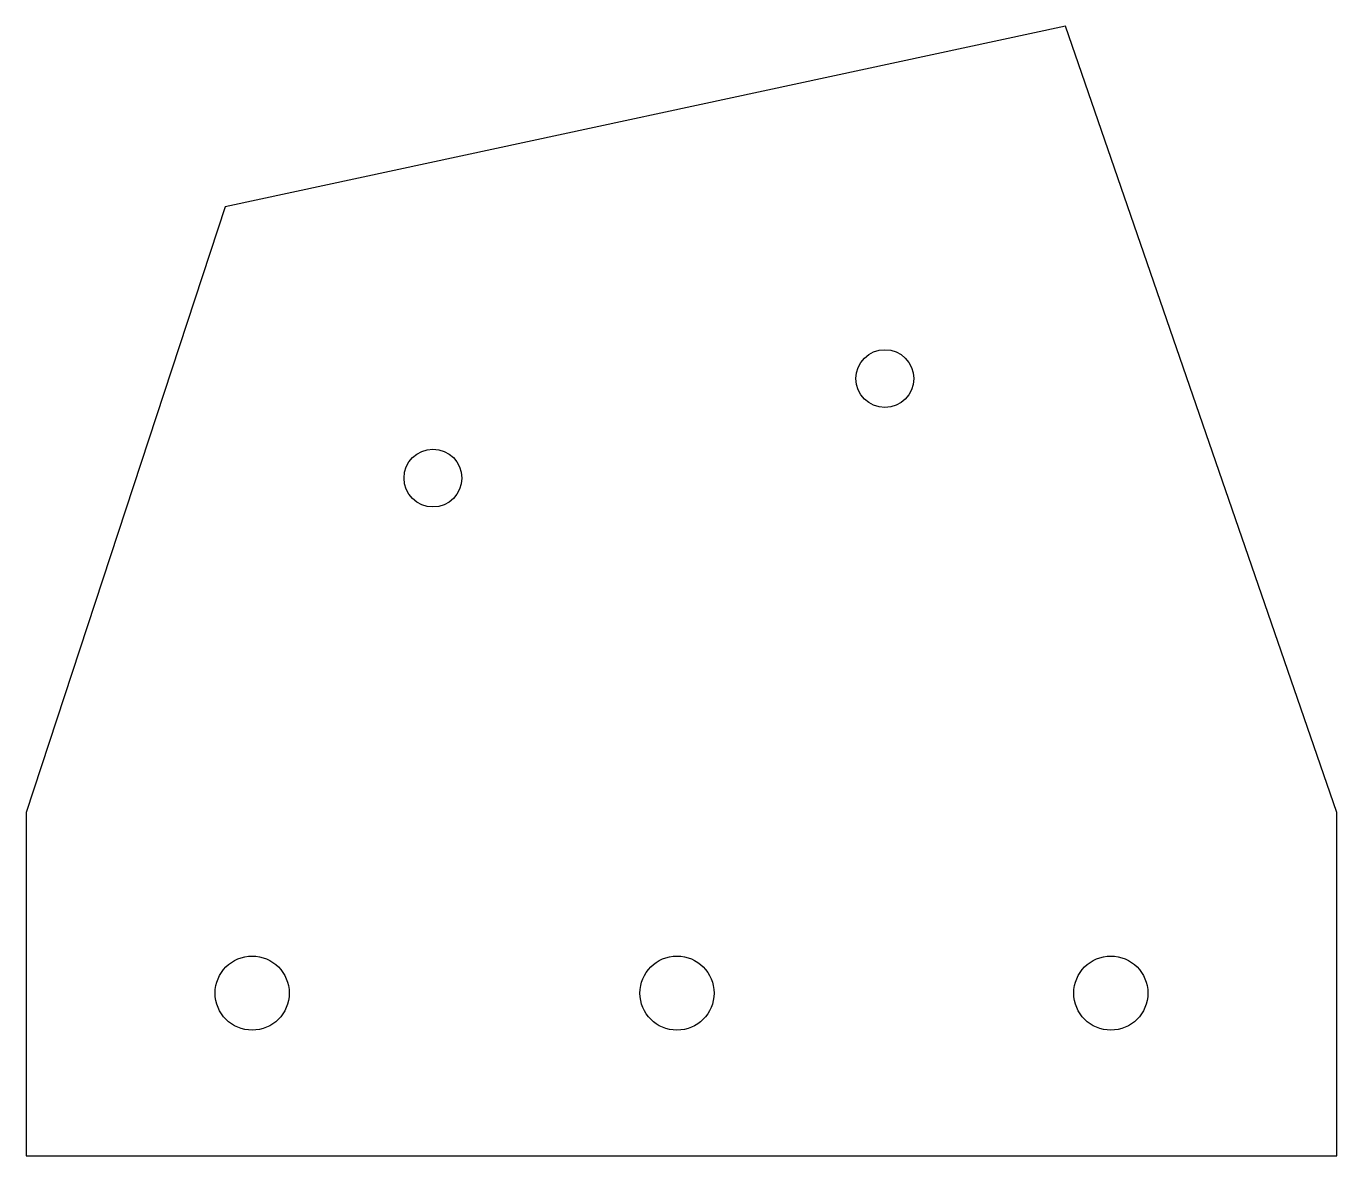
# Model space of a CAD drawing. Header units: millimetres. Extents: x 0 to 145, y 0 to 125.
import ezdxf

# ---------------------------------------------------------------- set-up
doc = ezdxf.new("R2010")
doc.units = ezdxf.units.MM

msp = doc.modelspace()

# ---------------------------------------------------------------- linework, layer by layer
at = {"layer": 'CNC_BORES'}
for centre, radius in [((95, 86), 3.2), ((45, 75), 3.2), ((25, 18), 4.1), ((72, 18), 4.1), ((120, 18), 4.1)]:
    msp.add_circle(centre, radius, dxfattribs=at)
at = {"layer": 'CNC_PROFILE'}
for p, q in [((115, 125), (22, 105)), ((145, 38), (115, 125)), ((22, 105), (0, 38)), ((0, 38), (0, 0)), ((145, 0), (145, 38)), ((0, 0), (145, 0))]:
    msp.add_line(p, q, dxfattribs=at)

doc.saveas('drawing.dxf')
